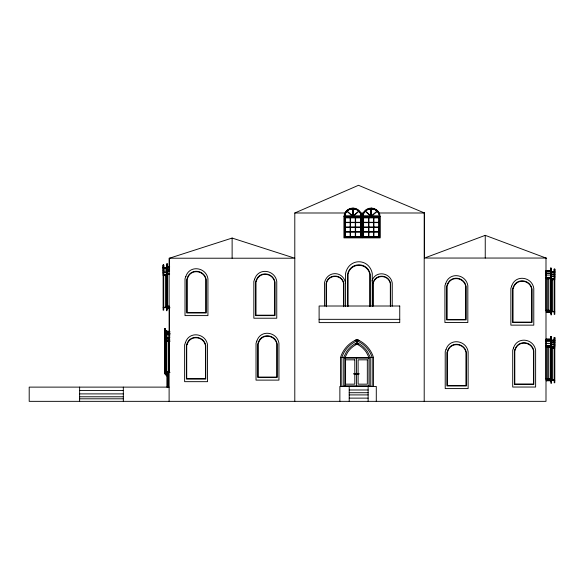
<?xml version="1.0" encoding="UTF-8"?>
<svg xmlns="http://www.w3.org/2000/svg" width="584" height="584" viewBox="0 0 584 584"><rect width="100%" height="100%" fill="white"/><g stroke="black" fill="none" stroke-linecap="round" stroke-linejoin="round"><path stroke-width="0.88" d="M163.126 264.961L163.126 310.162L163.71 310.162L163.71 264.961L163.126 264.961L163.126 274.268L166.754 274.268M163.542 267.757L163.542 307.673M163.71 264.961L163.71 267.961L163.126 267.961M164.651 328.785L164.651 373.986L165.236 373.986L165.236 328.785L164.651 328.785L164.651 338.092L165.236 338.092M165.236 328.785L165.236 331.785L164.651 331.785M165.914 331.048L165.914 374.76L166.477 374.76L166.477 331.048L165.914 331.048L165.914 340.049L170.01 340.049M166.747 330.821L166.747 333.785L166.747 330.821L166.177 330.821L166.747 331.157M166.316 333.756L166.316 372.351M166.477 331.048L166.477 333.946L165.914 333.946M166.455 265.494L166.455 310.695L167.039 310.695L167.039 265.494L166.455 265.494L166.455 274.794L166.871 274.794M166.79 263.946L166.79 309.148L167.367 309.148L167.367 263.946L166.79 263.946L166.79 273.246L169.652 273.246M167.039 265.494L166.455 265.837M167.367 263.946L167.367 266.939L166.79 266.939M169.134 274.568L169.134 274.151M551.471 380.79L546.325 380.79L546.325 378.563M551.471 312.36L546.325 312.36L546.325 310.133M547.704 378.826L547.704 346.064M547.704 310.389L547.704 277.634M548.04 380.374L548.04 378.563M548.04 311.944L548.04 310.133M548.792 378.826L548.792 346.064M548.792 310.389L548.792 277.634M549.128 380.374L549.128 378.563M549.128 311.944L549.128 310.133M550.559 336.53L550.559 381.732L551.143 381.732L551.143 336.53L550.559 336.53L550.559 339.53L551.143 339.53M550.559 268.1L550.559 313.294L551.143 313.294L551.143 268.1L550.559 268.1L550.559 271.093L551.471 270.998M550.727 379.242L550.727 339.326M550.727 310.805L550.727 270.596M550.894 378.768L550.894 383.279L551.471 383.279L551.471 338.078L550.894 338.078L550.894 339.435L551.471 339.435M550.894 310.33L550.894 314.849L551.471 314.849L551.471 269.647L550.894 269.647L551.471 269.99M551.055 380.79L551.055 340.582L551.471 340.582M551.055 312.36L551.055 272.151L551.471 272.151M551.369 379.848L551.369 347.086M551.369 311.411L551.369 278.648M552.457 379.848L552.457 347.086M552.457 311.411L552.457 278.648M554.216 337.552L554.216 382.754L554.8 382.754L554.8 337.552L554.216 337.552L554.216 340.545L554.8 340.545M554.216 269.114L554.216 314.316L554.8 314.316L554.8 269.114L554.216 269.114L554.216 272.115L554.8 272.115M554.384 380.264L554.384 340.056M554.384 311.827L554.384 271.91M344.429 216.533L344.815 214.459A8.505 8.505 0 0 1 350.787 208.816L355.028 208.816A8.505 8.505 0 0 1 361.007 214.459L361.394 216.533M362.722 216.533L363.109 214.459A8.505 8.505 0 0 1 369.081 208.816L373.322 208.816A8.505 8.505 0 0 1 379.301 214.459L379.688 216.533M371.964 280.999C375.293 270.093 390.565 272.29 392.244 283.006L392.244 306.133M353.247 215.861L358.737 211.123A8.337 8.337 0 0 0 353.232 208.751L353.247 216.036L361.131 216.036L361.007 215.226A8.22 8.22 0 0 0 359.248 211.656L358.554 210.933A8.22 8.22 0 0 0 354.079 208.824L353.247 208.765M353.415 216.036L358.897 211.298M371.541 215.861L377.03 211.123A8.337 8.337 0 0 0 371.541 208.765L371.541 216.036L379.425 216.036L379.301 215.226A8.22 8.22 0 0 0 377.541 211.656L376.848 210.933A8.22 8.22 0 0 0 372.373 208.824L371.541 208.765M371.709 216.036L377.191 211.298M373.475 386.513L373.475 357.474A28.426 28.426 0 0 0 357.007 339.508L355.094 340.37L358.357 341.501A27.163 27.163 0 0 1 371.606 355.955L372.212 357.693L372.212 386.163L370.241 386.163L370.241 357.189L367.402 351.597A25.455 25.455 0 0 0 359.255 343.925L357.007 342.764L354.758 343.925A25.455 25.455 0 0 0 346.611 351.597L343.764 357.189L343.764 386.163L341.793 386.163L341.793 357.693L342.399 355.955A27.163 27.163 0 0 1 355.649 341.501L358.919 340.37L357.007 339.508A28.426 28.426 0 0 0 340.538 357.474L340.538 386.513M368.986 386.513L368.986 357.474L366.351 352.298A24.192 24.192 0 0 0 357.043 344.166L356.97 344.166A24.192 24.192 0 0 0 347.655 352.298L345.027 357.474L345.027 386.513M294.796 401.347L294.796 212.992L358.503 185.296L424.495 212.992L424.495 258.216M355.634 374.249L355.824 373.541M357.218 373.592L357.35 374.081A4.592 4.592 0 0 1 358.342 373.928A7.424 7.424 0 0 1 359.226 373.942L359.299 373.789A13.052 13.052 0 0 0 357.284 373.585L357.35 374.081M545.996 258.048L485.246 235.352L424.495 258.048L545.996 258.048L545.996 401.347L29.2 401.347L29.2 387.119L169.119 387.119M169.112 401.347L169.112 258.216L294.796 258.216L232.125 238.06L169.448 258.216L169.448 266.362M373.475 357.474L340.538 357.474M355.525 373.585L355.525 374.089L355.525 373.585A13.052 13.052 0 0 0 353.583 373.731L353.583 373.942A7.424 7.424 0 0 1 354.466 373.928A4.592 4.592 0 0 1 355.459 374.081M357.174 373.431L357.583 373.541M352.568 208.751L351.743 208.816A8.22 8.22 0 0 0 347.268 210.919L346.575 211.649A8.22 8.22 0 0 0 344.815 215.211L344.684 216.022L352.568 216.022L352.568 208.751A8.337 8.337 0 0 0 347.086 211.109L352.568 215.854M370.862 208.751L370.037 208.816A8.22 8.22 0 0 0 365.562 210.919L364.869 211.649A8.22 8.22 0 0 0 363.102 215.211L362.978 216.022L370.862 216.022L370.862 208.751A8.337 8.337 0 0 0 365.38 211.109L370.862 215.854M294.796 212.992L345.83 212.992M360.416 212.992L363.146 212.992M378.636 212.992L424.495 212.992M343.932 216.533L361.89 216.533L361.89 237.871L343.932 237.871L343.932 216.533A8.994 8.994 0 0 1 352.911 208.057A8.994 8.994 0 0 1 361.89 216.533M362.226 216.533L380.184 216.533L380.184 237.871L362.226 237.871L362.226 216.533A8.994 8.994 0 0 1 371.205 208.057A8.994 8.994 0 0 1 380.184 216.533M345.29 222.3L350.203 222.3L350.203 217.861M360.532 222.3L355.619 222.3L355.619 217.861M363.584 222.3L368.497 222.3L368.497 217.861M378.826 222.3L373.913 222.3L373.913 217.861M345.29 222.613L350.203 222.613L350.203 227.059M360.532 222.613L355.619 222.613L355.619 227.059M363.584 222.613L368.497 222.613L368.497 227.059M378.826 222.613L373.913 222.613L373.913 227.059M344.947 227.008L360.868 227.008M363.241 227.008L379.162 227.008M344.947 227.373L360.912 227.373M363.241 227.373L379.206 227.373L379.206 236.856L363.241 236.856L363.241 217.547L379.162 217.547L379.162 236.856M345.29 231.76L350.203 231.76L350.203 227.322M360.532 231.76L355.619 231.76L355.619 227.322M363.584 231.76L368.497 231.76L368.497 227.322M378.826 231.76L373.913 231.76L373.913 227.322M345.29 232.074L350.203 232.074L350.203 236.52M360.532 232.074L355.619 232.074L355.619 236.52M363.584 232.074L368.497 232.074L368.497 236.52M378.826 232.074L373.913 232.074L373.913 236.52M344.947 236.834L360.912 236.856L360.868 217.547L344.947 217.547L344.947 236.856M545.996 258.216L546.668 258.216M166.79 264.282L167.367 264.282M163.126 265.304L163.71 265.304M166.79 265.297L167.367 265.297M163.126 266.319L163.71 266.319M166.79 266.443L169.652 266.443M166.455 266.844L169.652 266.742M167.207 267.151L169.572 267.151M163.126 267.465L166.754 267.465M166.79 267.611L169.652 267.611M163.126 267.757L166.754 267.757M166.455 267.998L166.871 267.998M166.455 268.29L166.871 268.29M550.559 268.436L551.143 268.436M166.455 268.487L167.039 268.487M163.126 268.633L166.754 268.633M166.79 269.02L169.652 269.02M166.455 269.158L167.367 269.151M167.207 269.37L169.572 269.37M550.559 269.45L551.143 269.45M554.216 269.458L554.8 269.458M163.126 270.042L166.754 270.042M163.126 270.173L163.71 270.173M554.216 270.472L554.8 270.472M166.455 270.575L166.871 270.575M551.143 270.596L545.996 270.596L545.996 277.4L551.143 277.4L551.143 268.1M166.455 270.699L167.039 270.699M166.79 270.925L169.652 270.925M545.996 270.896L551.143 270.896M167.207 271.224L169.572 271.224M551.179 271.618L554.8 271.618M545.996 271.764L551.143 271.764M163.126 271.947L167.367 271.845M551.179 271.91L554.8 271.91M163.542 272.239L166.695 272.239M551.23 272.319L554.384 272.319M551.055 272.443L551.471 272.443M166.455 272.472L166.871 272.472M550.894 272.64L551.471 272.64M551.179 272.779L554.8 272.779M163.126 272.867L163.71 272.867M545.996 273.173L551.143 273.173M550.559 273.305L551.143 273.305M166.455 273.4L167.039 273.4M551.055 273.312L551.471 273.312M169.572 273.48L167.207 273.48L167.207 266.443L167.207 306.651M545.996 273.524L550.727 273.524M166.79 273.94L167.367 273.94M167.207 274.151L169.572 274.151M551.179 274.195L554.8 274.195M554.216 274.327L554.8 274.327M163.542 274.495L166.695 274.495M166.79 274.568L169.652 274.568M551.23 274.546L554.384 274.546M551.055 274.728L551.471 274.728M550.894 274.852L551.471 274.852M163.126 274.962L163.71 274.962M545.996 275.079L551.143 275.079M163.542 275.173L166.695 275.173M166.455 275.487L167.039 275.487M163.126 275.59L166.754 275.59M550.559 275.998L554.8 276.101M166.455 276.115L166.871 276.115M551.23 276.393L554.384 276.393M551.055 276.626L551.471 276.626M554.216 277.02L554.8 277.02M550.894 277.553L551.471 277.553M550.727 277.634L545.996 277.634L545.996 278.305L550.727 278.305L550.727 278.721M550.559 278.094L551.143 278.094M551.179 278.415L554.8 278.415L554.8 269.114M551.23 278.648L554.384 278.648M551.143 278.721L545.996 278.721L545.996 310.805L551.143 310.805M551.055 278.948L551.471 278.948L551.471 269.647M554.216 279.115L554.8 279.115M551.23 279.327L554.384 279.327L554.384 279.743M550.894 279.641L554.8 279.743M551.471 280.269L551.055 279.853M167.207 306.242L169.572 306.242M166.79 306.651L169.652 306.651M163.542 307.257L166.695 307.257M163.126 307.673L166.754 307.673M167.659 307.79L170.024 307.79M166.455 308.206L166.871 308.206M167.039 308.206L169.316 308.206M545.996 310.389L550.727 310.389M551.23 311.411L554.384 311.411M551.179 311.827L554.8 311.827M551.055 311.944L546.325 311.944L546.325 312.36M319.112 319.331L399.741 319.331M164.651 329.128L165.236 329.128M164.651 330.142L165.236 330.142M164.651 331.289L169.798 331.289M165.914 331.383L166.477 331.383M164.651 331.581L169.798 331.581M165.068 331.989L169.798 331.989M166.177 332.157L166.747 332.157M165.914 332.362L166.477 332.362M164.651 332.457L169.798 332.457M166.747 333.296L169.455 333.296M165.914 333.471L170.01 333.471M166.747 333.588L169.455 333.588M165.914 333.756L170.01 333.756M164.651 333.865L165.236 333.865M164.651 333.997L165.236 333.997M165.914 334.596L170.01 334.596M164.651 335.771L165.236 335.771M165.914 335.961L170.01 335.961M165.914 336.085L166.477 336.085M164.651 336.691L165.236 336.691M550.559 336.873L551.143 336.873M165.914 337.8L170.01 337.8M550.559 337.88L551.143 337.88M554.216 337.895L554.8 337.895M166.316 338.085L169.367 338.085M550.894 338.421L551.471 338.421M165.914 338.691L166.477 338.691M164.651 338.786L165.236 338.786M554.216 338.902L554.8 338.902M551.143 339.034L545.996 339.034L545.996 345.83L551.143 345.83L551.143 336.53M545.996 339.326L551.143 339.326M164.651 339.413L165.236 339.413M545.996 339.45L550.727 339.735M551.179 340.056L554.8 340.056M545.996 340.195L551.143 340.195M166.316 340.268L169.367 340.268M551.179 340.348L554.8 340.348M545.996 340.582L550.727 340.582M165.914 340.713L166.477 340.713M551.23 340.757L554.384 340.757M166.316 340.925L169.367 340.925M551.055 340.873L551.471 340.873M550.894 341.078L551.471 341.078M551.179 341.217L554.8 341.217M165.914 341.326L170.01 341.326M545.996 341.611L551.143 341.611M550.559 341.742L551.471 341.742M551.179 342.633L554.8 342.633M554.216 342.757L554.8 342.757M551.23 342.976L554.384 342.976M551.055 343.158L551.471 343.158M550.894 343.29L551.471 343.29M545.996 343.516L551.143 343.516M550.559 344.436L551.143 344.436M551.179 344.531L554.8 344.531M551.23 344.83L554.384 344.83M551.055 345.064L551.471 345.064M554.216 345.458L554.8 345.458M550.894 345.983L551.471 345.983M550.727 346.064L545.996 346.064L545.996 346.743L550.727 346.743L550.727 347.151M550.559 346.524L551.143 346.524M551.179 346.852L554.8 346.852L554.8 337.552M554.384 347.086L545.996 347.151L545.996 379.242L551.143 379.242M551.055 347.378L551.471 347.378L551.471 338.078M554.216 347.546L554.8 347.546M551.23 347.757L554.384 347.757L554.384 348.173M550.894 348.079L551.471 348.079M551.179 348.173L554.8 348.173M551.471 348.706L551.055 348.29M344.815 358.174L368.986 358.174M164.651 371.497L165.236 371.497M166.316 371.95L169.367 371.95M165.914 372.351L170.01 372.351M545.996 378.826L550.727 378.826M551.23 379.848L554.384 379.848M551.179 380.264L554.8 380.264M551.055 380.374L546.325 380.374L546.325 380.79M344.815 385.82L368.986 385.82M349.217 389.995L368.132 389.995M79.628 390.506L123.326 390.506M349.217 392.711L368.132 392.711M79.628 393.893L123.326 393.893M349.217 394.908L368.132 394.908M79.628 396.777L123.326 396.777M349.217 398.127L368.132 398.127M79.628 398.806L123.326 398.806M355.525 374.256L355.16 374.052M357.072 374.205L357.693 373.731M365.212 211.284L370.694 216.022M346.918 211.284L352.4 216.022M378.834 227.037L378.826 217.861L363.584 217.861L363.584 227.059M360.54 227.037L360.532 217.861L345.29 217.861L345.29 227.059M345.509 282.86C342.954 270.582 327.033 270.582 324.485 282.86L324.485 305.987M551.055 272.151L551.055 279.181M551.055 340.582L551.055 347.611M550.894 338.078L550.894 339.435M485.246 235.352L485.246 258.048M424.203 212.992L424.203 401.347M390.608 306.257L390.608 283.605C388.747 273.743 374.724 273.743 372.862 283.605L372.862 306.257M390.338 305.965L390.338 283.605C388.331 274.254 375.14 274.254 373.132 283.605L373.132 305.965M378.826 227.322L378.826 236.52L363.584 236.52L363.584 227.322M376.286 401.347L376.286 386.44L339.866 386.44L339.866 401.347M373.577 217.861L373.577 222.3L368.665 222.3L368.665 217.861M373.577 227.059L373.577 222.613L368.665 222.613L368.665 227.059M373.577 227.322L373.577 231.76L368.665 231.76L368.665 227.322M373.577 236.52L373.577 232.074L368.665 232.074L368.665 236.52M372.271 306.556L372.271 273.465C369.03 257.865 348.809 257.865 345.567 273.465L345.567 306.556M371.373 208.079L371.373 216.204L379.629 216.204A8.388 8.388 0 0 0 371.373 208.583M370.19 306.074L370.19 274.232C367.818 261.705 350.013 261.705 347.648 274.232L347.648 306.074M369.84 306.563L369.84 274.232C367.299 262.355 350.539 262.355 347.998 274.232L347.998 306.563M368.832 217.861L368.832 222.3M368.832 222.613L368.832 227.059M368.832 227.322L368.832 231.76M368.832 232.074L368.832 236.52M368.132 386.44L368.132 401.347M360.532 227.322L360.532 236.52L345.29 236.52L345.29 227.322M357.007 339.508L357.007 344.144M356.452 358.174L356.452 385.82M355.284 217.861L355.284 222.3L350.371 222.3L350.371 217.861M355.284 227.059L355.284 222.613L350.371 222.613L350.371 227.059M355.284 227.322L355.284 231.76L350.371 231.76L350.371 227.322M355.284 236.52L355.284 232.074L350.371 232.074L350.371 236.52M353.079 208.079L353.079 216.204L361.335 216.204A8.388 8.388 0 0 0 353.079 208.583M350.539 217.861L350.539 222.3M350.539 222.613L350.539 227.059M350.539 227.322L350.539 231.76M350.539 232.074L350.539 236.52M349.217 386.44L349.217 401.347M343.866 306.118L343.866 283.466C342.005 273.604 327.982 273.604 326.12 283.466L326.12 306.118M343.596 306.717L343.596 283.466C341.596 274.108 328.398 274.108 326.398 283.466L326.398 306.717M232.125 238.06L232.125 258.216M169.448 308.016L169.448 331.033M169.236 338.085L169.236 371.95M168.798 305.979L168.798 307.79M168.572 371.942L168.572 387.367M168.185 338.085L168.185 371.95M167.243 372.402L167.243 387.579M167.082 371.891L167.082 387.009M166.747 371.957L166.747 375.527L166.177 375.527L166.177 371.957M166.564 274.495L166.564 307.257M166.63 375.351L166.63 375.841M166.316 375.351L166.316 375.841M166.177 330.821L166.177 333.785M165.476 274.495L165.476 307.257M165.068 331.289L165.068 371.497M123.326 387.119L123.326 401.347M79.628 387.119L79.628 401.347M355.298 344.283A12.082 11.782 0 0 1 358.707 344.283M355.014 373.702C355.663 375.724 356.583 372.271 355.014 373.702M356.773 373.702C357.423 375.724 358.342 372.271 356.773 373.702M185.829 276.568L185.018 278.758L185.018 315.601L207.933 315.601L207.933 278.758C206.101 267.078 189.457 264.683 185.829 276.568M187.318 278.035L186.807 279.415L186.807 312.995L206.152 312.995L206.152 279.415C204.305 269.596 190.311 268.129 187.318 278.035M187.566 278.276L187.106 279.415L187.106 312.557L205.853 312.557L205.853 279.415C203.86 270.012 190.464 268.735 187.566 278.276M185.435 342.64L184.632 344.83L184.632 381.666L207.546 381.666L207.546 344.83C205.714 333.143 189.07 330.748 185.435 342.64M186.924 344.1L186.413 345.487L186.413 379.06L205.758 379.06L205.758 345.487C203.918 335.669 189.917 334.194 186.924 344.1M187.172 344.341L186.712 345.487L186.712 378.629L205.458 378.629L205.458 345.487C203.466 336.077 190.07 334.807 187.172 344.341M254.653 279.196L253.843 281.386L253.843 318.222L276.758 318.222L276.758 281.386C274.925 269.706 258.281 267.311 254.653 279.196M256.142 280.656L255.631 282.043L255.631 315.615L274.976 315.615L274.976 282.043C273.129 272.224 259.135 270.75 256.142 280.656M256.391 280.904L255.931 282.043L255.931 315.185L274.677 315.185L274.677 282.043C272.684 272.633 259.289 271.363 256.391 280.904M256.836 341.092L256.026 343.275L256.026 380.118L278.94 380.118L278.94 343.275C277.108 331.595 260.464 329.201 256.836 341.092M258.318 342.553L257.807 343.939L257.807 377.512L277.152 377.512L277.152 343.939C275.312 334.121 261.311 332.646 258.318 342.553M258.566 342.793L258.106 343.939L258.106 377.074L276.853 377.074L276.853 343.939C274.86 334.53 261.464 333.26 258.566 342.793M445.731 283.488L444.92 285.678L444.92 322.514L467.835 322.514L467.835 285.678C466.01 273.998 449.359 271.604 445.731 283.488M447.22 284.956L446.709 286.335L446.709 319.908L466.054 319.908L466.054 286.335C464.214 276.517 450.213 275.042 447.22 284.956M447.468 285.196L447.008 286.335L447.008 319.477L465.755 319.477L465.755 286.335C463.762 276.925 450.366 275.655 447.468 285.196M446.015 349.56L445.212 351.743L445.212 388.586L468.127 388.586L468.127 351.743C466.295 340.063 449.651 337.669 446.015 349.56M447.505 351.021L446.994 352.4L446.994 385.98L466.339 385.98L466.339 352.4C464.499 342.589 450.498 341.114 447.505 351.021M447.753 351.261L447.293 352.4L447.293 385.542L466.039 385.542L466.039 352.4C464.046 342.998 450.651 341.72 447.753 351.261M511.679 286.116L510.869 288.306L510.869 325.142L533.783 325.142L533.783 288.306C531.951 276.619 515.307 274.232 511.679 286.116M513.168 287.576L512.65 288.963L512.65 322.536L531.995 322.536L531.995 288.963C530.155 279.145 516.154 277.67 513.168 287.576M513.416 287.824L512.949 288.963L512.949 322.105L531.703 322.105L531.703 288.963C529.71 279.553 516.307 278.283 513.416 287.824M513.519 348.013L512.708 350.196L512.708 387.039L535.623 387.039L535.623 350.196C533.791 338.516 517.147 336.121 513.519 348.013M515.008 349.473L514.497 350.853L514.497 384.433L533.834 384.433L533.834 350.853C531.995 341.041 517.993 339.567 515.008 349.473M515.256 349.714L514.789 350.853L514.789 383.995L533.542 383.995L533.542 350.853C531.549 341.45 518.147 340.173 515.256 349.714M352.743 216.189L344.487 216.189A8.388 8.388 0 0 1 352.743 208.576L352.743 216.189M371.037 216.189L362.781 216.189A8.388 8.388 0 0 1 371.037 208.576L371.037 216.189M361.379 217.036L344.443 217.036L344.443 237.367L361.379 237.367L361.379 217.036M379.673 217.036L362.737 217.036L362.737 237.367L379.673 237.367L379.673 217.036M399.741 306.009L319.112 306.009L319.112 322.602L399.741 322.602L399.741 306.009M354.802 359.832L345.575 359.832L345.575 384.162L354.802 384.162L354.802 359.832M367.329 359.832L358.109 359.832L358.109 384.162L367.329 384.162L367.329 359.832"/></g></svg>
